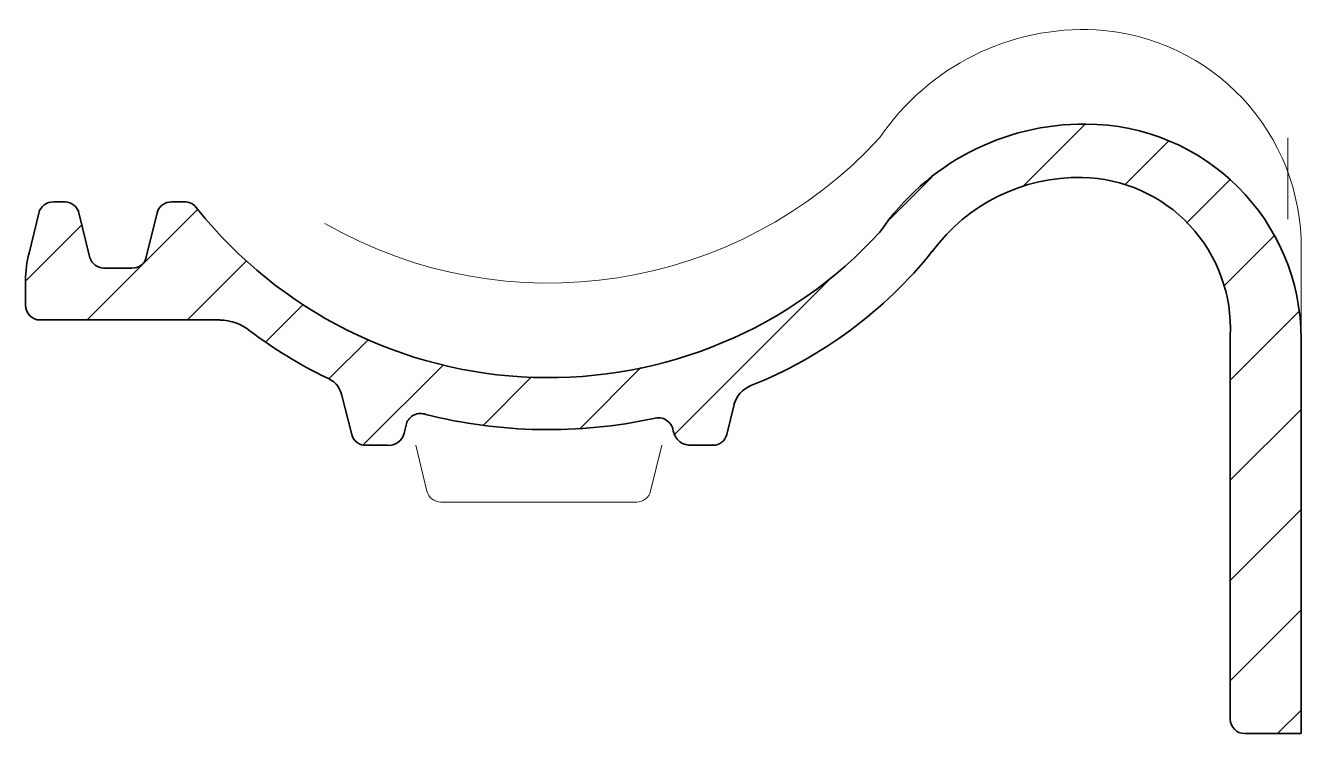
# Model space of a CAD drawing. Header units: metres. Extents: x -122 to 149, y -61 to 89.
import ezdxf

# ---------------------------------------------------------------- set-up
doc = ezdxf.new("R2010")
doc.units = ezdxf.units.M
doc.layers.add('A-DETL-GENF', color=92, linetype='Continuous', lineweight=18)

# ---------------------------------------------------------------- blocks, each defined once
blk = doc.blocks.new('47 dakpan OVH-pan hor - gevelpan rechts-1591656-00_0 Basismaterialen')
at = {"layer": 'A-DETL-GENF', "lineweight": 13}
h = blk.add_hatch(dxfattribs=at)
h.set_pattern_fill('FP_121', color=256, style=0, pattern_type=2)
h.set_pattern_definition([(45, (8209.076, 1577.079), (-10.606602, 10.606602), [])])
h.paths.add_polyline_path([(136.4, -61), (148.36, -61), (148.36, 22.46), (147.96, 28.45), (146.81, 34.24), (144.89, 39.88), (142.26, 45.22), (138.95, 50.17), (135.02, 54.66), (130.54, 58.58), (125.59, 61.89), (120.25, 64.52), (114.61, 66.44), (108.82, 67.59), (102.82, 67.99), (96.39, 67.64), (90.13, 66.53), (84.02, 64.65), (78.18, 62.03), (72.71, 58.72), (67.68, 54.76), (63.21, 50.25), (59.26, 45.15), (53.68, 39.57), (47.75, 34.51), (41.47, 30), (34.78, 25.99), (27.75, 22.51), (20.46, 19.62), (13.05, 17.38), (5.38, 15.72), (-2.34, 14.7), (-10.12, 14.33), (-17.96, 14.59), (-25.71, 15.48), (-33.34, 17.02), (-40.88, 19.19), (-48.17, 21.94), (-55.21, 25.3), (-61.99, 29.24), (-68.39, 33.69), (-74.35, 38.62), (-79.93, 44.06), (-86.05, 50.99), (-86.65, 51.31), (-87.31, 51.49), (-87.99, 51.53), (-91.22, 51.49), (-91.89, 51.29), (-92.51, 50.94), (-93.02, 50.47), (-93.42, 49.89), (-93.68, 49.23), (-95.95, 39.82), (-96.19, 39.18), (-96.56, 38.6), (-97.06, 38.13), (-97.65, 37.78), (-98.31, 37.58), (-99, 37.53), (-105, 37.53), (-105.76, 37.65), (-106.47, 37.95), (-107.08, 38.41), (-107.57, 39.01), (-107.89, 39.7), (-110.2, 49.25), (-110.51, 49.98), (-110.99, 50.6), (-111.61, 51.09), (-112.33, 51.4), (-113.11, 51.53), (-116.25, 51.48), (-116.93, 51.27), (-117.54, 50.91), (-118.06, 50.42), (-118.45, 49.83), (-118.7, 49.16), (-120.74, 40.69), (-121.31, 37.85), (-121.5, 34.95), (-121.5, 29.64), (-121.4, 28.83), (-121.09, 28.08), (-120.59, 27.44), (-119.95, 26.94), (-119.2, 26.63), (-118.39, 26.53), (-80.43, 26.53), (-78.11, 26.25), (-75.91, 25.45), (-73.95, 24.17), (-66.23, 18.91), (-58.04, 14.41), (-56.83, 13.82), (-55.81, 12.95), (-55.04, 11.84), (-54.58, 10.57), (-52.49, 2.3), (-52.25, 1.65), (-51.87, 1.07), (-51.37, 0.6), (-50.77, 0.25), (-50.11, 0.05), (-49.42, 0), (-44.21, 0.01), (-43.44, 0.22), (-42.73, 0.6), (-42.14, 1.14), (-41.69, 1.8), (-41.41, 2.55), (-40.92, 4.58), (-40.62, 5.24), (-40.18, 5.81), (-39.62, 6.26), (-38.96, 6.58), (-38.26, 6.73), (-37.53, 6.72), (-36.83, 6.54), (-28.82, 4.85), (-20.8, 3.79), (-12.77, 3.34), (-4.73, 3.5), (3.33, 4.29), (12.17, 5.83), (12.96, 5.78), (13.71, 5.53), (14.38, 5.11), (14.93, 4.54), (15.32, 3.85), (15.8, 2.21), (16.28, 1.42), (16.94, 0.77), (17.73, 0.3), (18.61, 0.04), (20.46, 0), (23.93, 0), (24.59, 0.07), (25.22, 0.29), (25.78, 0.64), (26.26, 1.11), (26.62, 1.67), (26.84, 2.3), (28.38, 8.64), (28.9, 9.92), (29.71, 11.06), (30.75, 11.97), (31.97, 12.63), (39.39, 15.99), (46.4, 19.89), (52.99, 24.35), (59.18, 29.37), (64.95, 34.94), (70.32, 41.07), (73.28, 44.61), (76.6, 47.74), (80.29, 50.47), (84.28, 52.74), (88.51, 54.52), (92.92, 55.79), (97.42, 56.51), (102.04, 56.71), (109.28, 55.74), (116.11, 53.15), (122.17, 49.08), (127.15, 43.73), (130.79, 37.4), (132.9, 30.41), (133.36, 23.12), (133.36, -57.96), (133.46, -58.75), (133.77, -59.48), (134.25, -60.11), (134.88, -60.59), (135.61, -60.9)])
at = {"layer": 'A-DETL-GENF'}
for p, q in [((145.54, 47.84), (145.54, 65.12)), ((148.36, 41.45), (148.36, 23.97)), ((-38.92, 0), (-36.58, -9.7)), ((13.08, 0), (10.74, -9.7)), ((-33.66, -12), (7.82, -12)), ((7.82, -12), (-2.59, -12))]:
    blk.add_line(p, q, dxfattribs=at)
at = {"layer": 'A-DETL-GENF', "lineweight": 35}
for p, q in [((-113.11, 51.53), (-115.54, 51.53)), ((-87.99, 51.53), (-90.52, 51.53)), ((-118.7, 49.16), (-120.74, 40.69)), ((-107.89, 39.7), (-110.2, 49.25)), ((-93.68, 49.23), (-95.95, 39.82)), ((-99, 37.53), (-105, 37.53)), ((-121.5, 34.95), (-121.5, 29.64)), ((-118.39, 26.53), (-80.43, 26.53)), ((133.36, 23.12), (133.36, -57.96)), ((148.36, -61), (148.36, 22.46)), ((-54.58, 10.57), (-52.49, 2.3)), ((26.84, 2.3), (28.38, 8.64)), ((-41.41, 2.55), (-40.92, 4.58)), ((-49.42, 0), (-45.01, 0)), ((19.54, 0), (23.93, 0)), ((136.4, -61), (148.36, -61))]:
    blk.add_line(p, q, dxfattribs=at)
at = {"layer": 'A-DETL-GENF'}
for centre, radius, start, end in [((102.38, 35.9), 52.12, 87.1261, 145.8243), ((102.32, 41.98), 46.05, 359.3386, 86.6614), ((-10.85, 129.48), 95.14, 240.1813, 317.4757), ((-33.66, -9), 3, 193.5719, 270), ((7.82, -9), 3, 270, 346.4281)]:
    blk.add_arc(centre, radius, start, end, dxfattribs=at)
at = {"layer": 'A-DETL-GENF', "lineweight": 35}
for centre, radius, start, end in [((102.38, 15.88), 52.12, 89.5159, 145.8243), ((102.82, 22.46), 45.54, 0, 90), ((101.32, 18.18), 38.53, 88.9234, 143.5641), ((101.44, 24.75), 31.96, 357.0766, 88.9234), ((-115.69, 48.44), 3.09, 87.2947, 166.4314), ((-113.22, 48.39), 3.14, 15.9776, 88.0224), ((-90.69, 48.44), 3.09, 86.8682, 165.1318), ((-87.81, 48.41), 3.12, 30.7392, 93.2608), ((-10.85, 109.46), 95.14, 218.6745, 317.4757), ((-99.53, 34.95), 21.97, 164.871, 180), ((-2.59, 99.33), 93.33, 291.736, 321.3736), ((-104.9, 40.67), 3.15, 197.9722, 268.0278), ((-98.87, 40.53), 3, 267.5711, 346.4289), ((-118.39, 29.64), 3.11, 180, 270), ((-80.47, 16.33), 10.19, 50.2215, 89.7785), ((-14.58, 103.13), 98.79, 233.0614, 243.9006), ((-59.71, 9.43), 5.25, 12.5507, 71.4493), ((34.22, 7), 6.07, 111.736, 164.264), ((-37.95, 3.62), 3.12, 68.9411, 162.1844), ((-10.92, 109.3), 105.98, 255.8476, 282.1524), ((12.34, 2.61), 3.23, 8.5842, 107.0577), ((19.23, 3.75), 3.76, 190.0779, 274.6149), ((-49.56, 3), 3, 193.5719, 272.8106), ((-44.67, 3.33), 3.35, 264.1751, 346.4237), ((23.93, 3), 3, 270, 346.4279), ((136.4, -57.96), 3.04, 180, 270)]:
    blk.add_arc(centre, radius, start, end, dxfattribs=at)

msp = doc.modelspace()

# ---------------------------------------------------------------- block references
msp.add_blockref('47 dakpan OVH-pan hor - gevelpan rechts-1591656-00_0 Basismaterialen', (0, 0))

doc.saveas('drawing.dxf')
